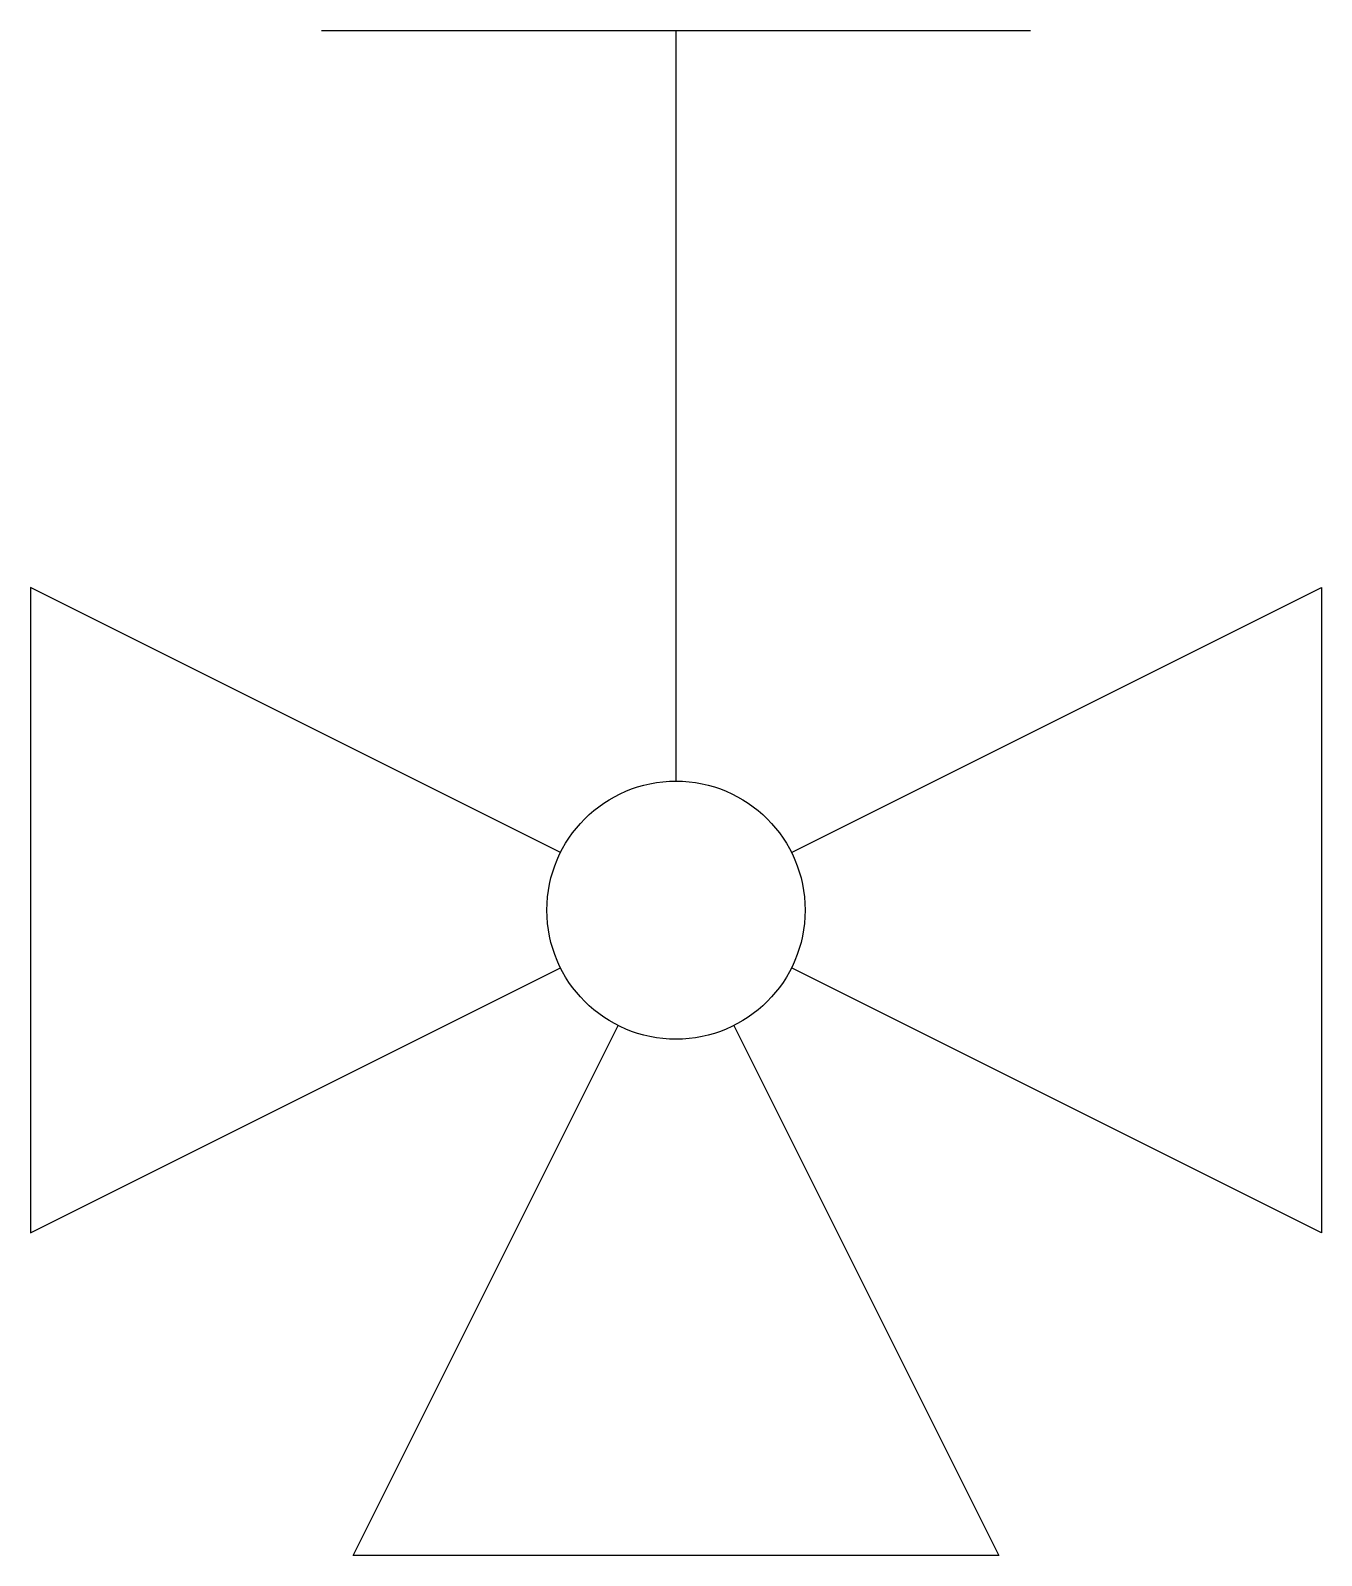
# Model space of a CAD drawing. Header units: millimetres. Extents: x -150 to 150, y -150 to 204.
import ezdxf

# ---------------------------------------------------------------- set-up
doc = ezdxf.new("R2010")
doc.units = ezdxf.units.MM

msp = doc.modelspace()

# ---------------------------------------------------------------- linework, layer by layer
at = {"color": 0, "linetype": 'ByBlock', "lineweight": -2}
for p, q in [((-82.37, 204.47), (82.37, 204.47)), ((0, 30), (0, 204.47))]:
    msp.add_line(p, q, dxfattribs=at)
for points in [[(-26.83, 13.42), (-150, 75), (-150, -75), (-26.83, -13.42)], [(26.83, 13.42), (150, 75)], [(150, 75), (150, -75), (26.83, -13.42)], [(13.42, -26.83), (75, -150), (-75, -150), (-13.42, -26.83)]]:
    msp.add_lwpolyline(points, dxfattribs=at)
msp.add_circle((0, 0), 30, dxfattribs=at)

doc.saveas('drawing.dxf')
